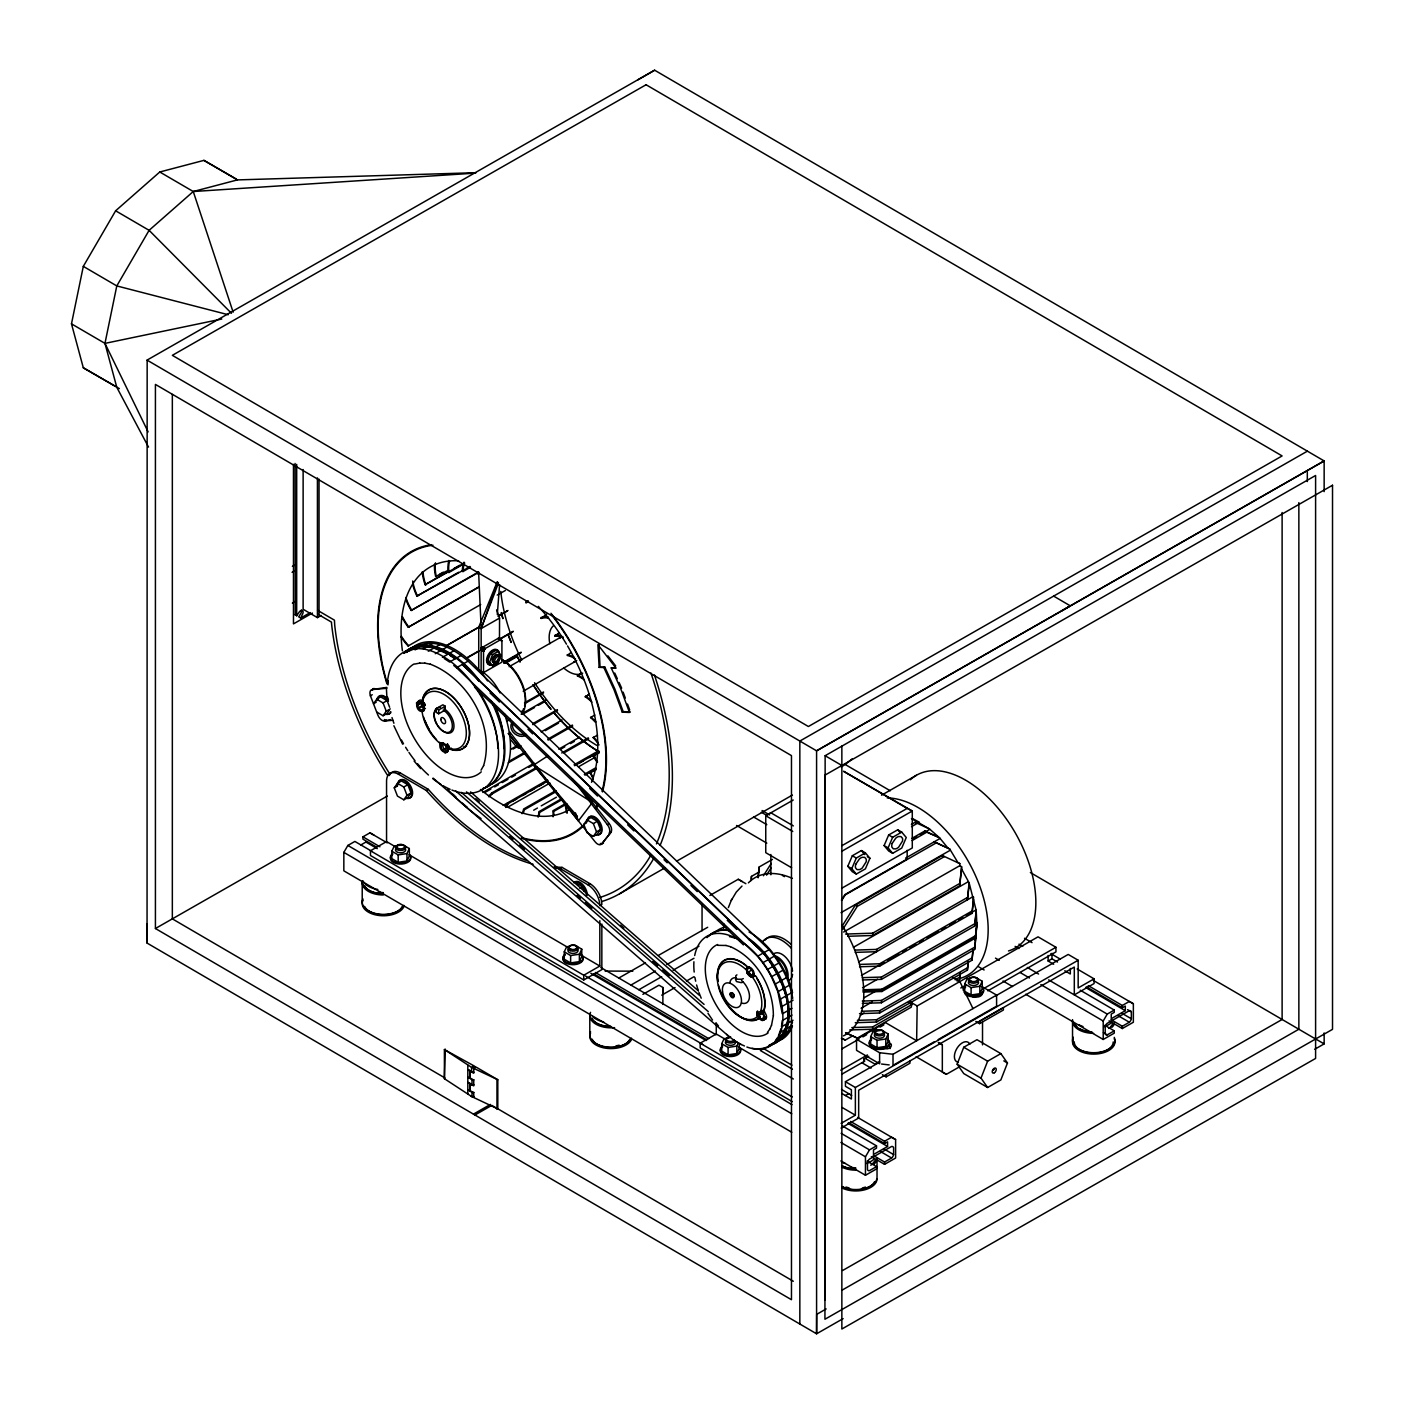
<?xml version="1.0" encoding="UTF-8"?>
<svg xmlns="http://www.w3.org/2000/svg" width="1404" height="1404" viewBox="0 0 1404 1404"><rect width="100%" height="100%" fill="white"/><g stroke="black" fill="none" stroke-linecap="round" stroke-linejoin="round"><path stroke-width="1.5" d="M496.595 609.898L499.561 618.093L499.473 639.382L501.912 641.277L501.912 662.126L483.52 672.621L478.711 669.813L478.746 627.149L497.227 581.8M843.137 1318.619L816.584 1333.8L147.051 943.067L147.157 923.639M424.148 708.02L423.692 706.212L425.184 704.948L418.62 708.634L417.023 704.51L418.62 702.228L421.797 704.088L423.376 708.213L421.797 710.494L418.62 708.634M756.949 1013.39L757.107 1011.898M773.358 1015.829C773.499 987.591 756.633 958.283 730.466 946.7M774.797 1041.505C803.369 1021.077 780.712 974.165 763.214 953.035L462.179 664.513L456.546 667.725L453.755 665.461M776.851 1041.557C801.28 1016.531 782.256 975.78 763.495 952.877L462.46 664.355L468.076 661.144L769.129 949.666C780.835 963.565 789.504 980.308 792.733 998.262M499.508 639.592L499.526 637.574L481.133 648.069L481.151 650.157L483.538 651.544L485.275 648.49L499.894 640.119M662.846 1004.439L662.951 987.503L658.985 985.187L642.892 994.365M987.784 990.838L1055.948 951.894L1055.948 947.279L1038.047 936.837L917.163 1005.966L916.636 1040.768L885.608 1022.674L856.545 1039.276L856.545 1050.35L879.606 1063.811L879.606 1052.737L856.545 1039.276M424.078 709.687L424.148 708.195M387.978 684.889L388.206 680.887M949.753 849.016L934.151 841.786L949.753 849.016L957.844 862.46L959.827 863.618L959.827 865.654L961.582 866.672L961.582 868.971L969.093 882.765L976.184 910.354L976.903 924.78L974.622 949.525L881.414 1002.772L862.319 1003.386M497.297 614.531L499.613 584.591M522.2 713.618L523.534 708.634M481.151 650.157L482.888 647.104L481.133 648.069M483.538 651.544L481.186 649.824M522.165 710.793L521.849 714.162L523.341 711.793A34.275 19.691 60.3 0 0 502.263 659.915L504.194 661.038A31.45 18.059 60.3 0 1 524.569 706.089M750.947 880.606L751.438 876.394L759.002 872.077M757.984 877.5L759.195 866.97L772.428 859.406M758.23 877.693L759.195 866.97M847.647 936.292L872.674 935.503L959.634 885.836L961.582 866.672M959.634 885.836L961.582 868.971M969.129 885.134L967.409 899.806L969.093 882.765M957.054 981.045L959.634 979.553L960.125 973.042M959.634 979.553L960.371 973.235M859.529 966.777L879.676 966.127L972.007 913.39L973.604 897.103M972.007 913.39L973.604 899.455M855.247 1022.709L876.535 1022.024L967.409 970.129L968.128 961.494M967.409 970.129L968.374 961.705M976.184 910.354L974.622 926.114L881.414 979.36L862.319 979.974M974.622 926.114L976.184 912.653M859.511 1013.635L879.659 1012.986L971.989 960.248L972.902 949.981M971.989 960.248L973.13 950.297M862.986 992.101L881.87 991.505L975.376 938.1L976.903 924.78M974.622 949.525L976.184 933.748M571.059 652.474L567.181 655.44A36.732 21.095 60.3 0 1 575.552 658.915M472.744 1066.478L473.797 1067.303L473.341 1066.215M472.85 1096.524L473.885 1096.419M746.401 968.462L746.858 972.603M761.003 1012.986L761.424 1011.652M773.358 1015.776L771.498 1025.324M747.893 968.04L745.857 965.566A33.556 19.27 60.3 0 0 717.988 981.414M448.859 748.929L451.842 749.736A33.924 19.48 60.3 0 0 462.548 709.617A33.556 19.27 60.3 0 0 422.867 698.964C421.99 709.757 423.534 695.91 418.234 701.333M422.095 703.422C414.513 695.822 414.97 713.039 422.885 711.337M754.036 975.447C750.017 979.992 756.159 972.481 756.791 978.272A33.556 19.27 60.3 0 1 764.303 1008.634C762.793 1012.003 768.83 1015.425 765.689 1019.146M764.759 1018.848C762.319 1023.323 756.756 1017.216 756.949 1013.407M416.339 703.071L419.287 701.333M422.183 701.07L422.622 698.736A33.924 19.48 60.3 0 1 462.548 709.617A33.556 19.27 60.3 0 1 451.79 749.403L447.56 747.823L445.612 744.629M440.189 744.699L442.909 742.891M447.911 751.421L444.98 753M974.973 940.083L976.184 936.064M119.358 388.627L83.31 367.795L71.481 323.85L83.31 266.374L115.637 210.793L159.775 171.99L203.931 160.372L236.258 179.028M148.526 447.086L116.795 387.328L104.967 343.383L116.795 285.925L149.105 230.326L193.261 191.523L237.416 179.905L475.675 172.71M908.388 1002.579L911.793 1004.58L911.214 1007.212L857.3 1038.1L845.629 1032.905M746.296 968.813C749.525 963.319 756.387 972.533 753.492 976.517M757.125 1011.863L757.581 1010.95M760.67 1010.669L762.337 1011.951L764.548 1008.844A33.924 19.48 60.3 0 0 756.967 978.149M778.465 1035.731L780.993 1028.711M768.971 1046.05L786.328 1034.924L792.523 1022.112M746.489 968.198L749.297 967.005M584.152 679.834A36.732 21.095 60.3 0 0 577.377 675.886L581.396 673.025M497.595 582.011L481.168 628.571L481.133 671.235M483.59 765.689C495.349 725.886 468.164 678.781 430.291 664.18M498.508 582.8L481.168 628.571L478.746 627.149M487.732 660.67L490.558 653.474L496.174 650.263L498.174 651.421L500.982 655.405L498.174 662.618L492.541 665.829L487.732 660.67L492.541 665.829M489.733 661.846L492.541 654.633L498.174 651.421M957.142 1064.197L963.758 1047.244L976.991 1039.697L1000.859 1053.614L1007.475 1063.004L1000.859 1079.939L987.626 1087.503L963.758 1073.586L957.142 1064.197L981.01 1078.114L987.626 1087.503M981.01 1078.114L987.626 1061.178L1000.859 1053.614M731.273 900.438L736.293 892.067L741.996 886.064M728.378 907.563L731.73 899.28M847.788 866.321L852.333 855.738L861.407 850.543L865.39 852.877L869.936 858.265L865.39 868.865L856.3 874.06L852.333 871.726L847.788 866.321L851.754 868.655L856.3 874.06M851.754 868.655L856.3 858.055L865.39 852.877M884.116 845.577L888.662 834.976L897.753 829.799L901.737 832.116L906.264 837.521L901.737 848.104L892.646 853.299L888.662 850.982L884.116 845.577L888.1 847.893L892.646 853.299M888.1 847.893L892.646 837.293L901.737 832.116M440.487 743.892C436.925 750.578 450.579 757.546 447.437 747.507M761.951 1020.48C768.778 1020.673 761.214 1012.407 763.916 1011.003M769.725 1029.202L771.533 1025.236M391.821 851.193L394.208 846.156L402.966 844.839L409.336 848.542L409.336 855.931L406.949 860.968L398.192 862.302L391.821 858.581L391.821 851.193L398.192 854.913L406.949 853.579L409.336 848.542M575.412 945.471L581.765 949.174L581.765 956.563L579.378 961.6L570.638 962.933L564.268 959.213L564.268 951.824L566.654 946.787L570.164 946.261M579.378 961.6L579.378 954.229L581.765 949.174M739.224 1044.769L739.224 1048.455L736.837 1053.491L728.079 1054.825L721.709 1051.105L721.709 1043.716L724.095 1038.679L729.36 1037.889M736.837 1053.491L736.837 1046.103L738.416 1042.751M870.673 1036.608L873.06 1031.571L881.817 1030.238L888.188 1033.958L888.188 1041.347L885.801 1046.384L877.044 1047.7L870.673 1043.997L870.673 1036.608L877.044 1040.311L885.801 1038.995L888.188 1033.958M975.868 977.535L982.221 981.256L982.221 988.644L979.834 993.681L971.094 994.997L964.724 991.294L964.724 983.906L967.11 978.869L970.62 978.325M979.834 993.681L979.834 986.292L982.221 981.256M440.593 743.699L442.33 742.628L440.575 743.751L438.294 741.891A31.66 18.182 60.3 0 1 422.551 714.425L422.095 711.512M481.028 770.182L483.643 765.584M791.751 1132.238L343.84 870.831L343.84 852.368L347.859 845.454L354.879 841.435L371.902 851.368M867.075 1161.126L876.517 1166.636L876.517 1168.935L865.461 1175.253L865.461 1156.791L869.48 1149.876L876.517 1145.857L876.517 1148.174L873.499 1149.894L873.499 1154.509L887.574 1146.471L887.574 1141.856L884.555 1143.576L848.648 1122.621M1104.808 1025.324L1114.267 1030.852L1114.267 1033.151L1103.211 1039.469L1103.211 1021.006L1107.229 1014.092L1114.267 1010.073L1114.267 1012.372L1111.248 1014.092L1111.248 1018.707L1125.306 1010.687L1125.306 1006.054L1122.305 1007.791L1086.398 986.836M591.926 702.07A36.732 21.095 60.3 0 0 585.24 696.823L589.382 694.085M763.46 875.745L771.252 863.372M766.566 875.131L771.007 868.076M765.97 1018.813L763.056 1019.374M841.417 900.104L844.875 894.629L907.177 859.037L907.177 850.297M841.856 900.262L845.261 894.857L936.135 842.944M841.961 926.394L855.317 905.194L942.277 855.527L959.827 863.618M842.839 929.325L857.3 906.352L944.26 856.686L942.277 855.527M296.683 464.391L296.683 615.724L299.245 612.056A3.387 1.966 -59.7 0 1 302.527 610.564A3.387 1.966 -59.7 0 1 302.404 614.408L300.702 618.041L310.214 612.6M300.702 618.041L298.683 616.865L300.825 613.478A3.387 1.966 -59.7 0 0 301.351 610.161M389.628 707.247L387.083 700.649L380.73 696.928L376.711 699.227L373.517 703.773L376.202 702.228M376.711 712.021L383.064 715.742L386.258 711.196L390.277 708.897M389.206 710.406L387.083 713.443L383.064 715.742M394.261 787.837L397.455 783.292L401.474 780.993L407.827 784.713L411.003 792.962L407.827 797.507L403.808 799.806L397.455 796.086L394.261 787.837L396.946 786.31M440.891 746.138L442.471 743.857L445.647 745.717L447.244 749.841L445.647 752.105L442.471 750.262L440.891 746.138L442.558 745.015M403.808 799.806L406.984 795.261L411.003 792.962M519.638 747.507L516.409 746.735L517.479 744.91L508.336 733.45M516.619 746.91L517.532 744.962L519.024 746.858L520.744 745.84L519.55 747.542M516.847 747.086L517.672 745.103M516.988 747.191L518.76 745.77L517.479 747.437M517.234 747.332L518.585 745.699M517.743 747.542L519.182 745.91M518.076 747.63L519.445 745.963M518.339 747.683L519.796 745.998M518.69 747.7L520.217 745.98M519.094 747.665L520.673 745.857M509.582 731.782L578.413 820.866L592.383 802.509L609.196 823.569A6.862 3.949 60.3 0 1 610.968 832.309L601.684 843.962A6.862 3.949 60.3 0 1 595.226 841.944L508.371 733.52M583.801 824.429L586.977 819.883L590.996 817.584L597.367 821.305L600.543 829.553L597.367 834.099L593.348 836.38L586.977 832.677L583.801 824.429L586.468 822.884M593.348 836.38L596.524 831.852L600.543 829.553M577.43 816.496L533.573 765.11L547.648 756.019M610.968 832.309L601.842 843.751M747.718 967.83L746.244 969.831L743.98 967.847A31.66 18.182 60.3 0 0 718.444 986.503A31.66 18.182 60.3 0 0 756.247 1017.461L757.651 1016.127M761.091 1012.846L760.196 1013.583M767.426 1032.431L769.796 1029.097M775.763 1040.136L777.728 1037.38L783.344 1034.169M754.773 975.885L752.842 976.956L755.019 975.675M595.401 722.235A36.732 21.095 60.3 0 0 590.558 717.584L590.996 717.163A36.75 21.113 60.3 0 1 595.84 721.832M760.213 1016.9L758.844 1018.146A33.556 19.27 60.3 0 1 730.642 1008.072M773.604 1042.593C768.163 1048.367 759.564 1049.788 752.035 1048.332M406.247 652.474L409.389 650.14L403.755 653.369M406.528 652.316L409.67 649.982M760.512 1013.46L758.862 1013.512M753.843 976.429L754.966 975.71L752.842 976.956M449.385 747.595C450.368 749.718 445.173 747.033 449.157 746.875M441.997 743.155L441.576 743.506M1061.986 610.705L1070.357 605.879L1053.632 596.103M747.349 968.707L749.999 968.216L752.842 971.515L753.035 975.324L750.385 975.815L747.542 972.498L747.349 968.707L748.946 967.777M863.899 1061.599L863.899 1059.055L865.092 1058.353L874.973 1064.127L878.641 1062.038M637.802 79.87L654.633 70.2L1324.147 460.933L1324.147 491.611M826.166 1308.932L816.672 1314.372L816.584 1333.8L816.584 750.824L1324.147 460.933L816.584 750.824L147.051 360.108L654.633 70.2M422.534 711.459L424.043 710.564M445.928 744.997L447.525 744.085M506.633 721.358L510.301 719.269M292.401 566.338L296.209 564.162M292.085 572.323L295.875 570.164M292.365 603.088L296.156 600.93M312.425 613.057L293.471 623.885L293.471 464.355M303.124 469.533L303.124 609.266L317.427 617.637L321.218 615.461M439.452 574.341L443.243 572.165M434.538 564.162A36.75 21.113 60.3 0 0 435.661 576.5L447.771 570.551M422.271 571.726A36.75 21.113 60.3 0 0 425.114 584.678L449.771 570.603M453.861 568.585L459.547 565.338M425.114 584.678L463.776 563.408M448.824 560.459A36.75 21.113 60.3 0 0 448.174 571.832L448.876 572.499L464.04 563.829M412.881 585.117A36.75 21.113 60.3 0 0 416.883 596.103L458.599 572.27M416.883 596.103L465.005 569.269M466.093 568.62L469.884 566.461M464.022 562.179A36.75 21.113 60.3 0 0 462.285 570.796L462.951 571.568L470.533 567.234M405.967 599.648A36.75 21.113 60.3 0 0 411.214 610.442L477.571 572.534M411.214 610.442L478.255 572.604M401.948 616.988A36.75 21.113 60.3 0 0 408.248 627.237L478.413 587.153M408.248 627.237L479.027 587.065M400.912 636.609A36.75 21.113 60.3 0 0 408.108 645.98L480.712 604.562M497.227 595.085L505.37 590.487M409.126 651.017L419.006 646.893M415.04 647.648C432.678 636.345 454.369 649.122 468.076 661.144M415.075 649.876L420.709 646.665L432.485 647.542M426.623 643.295L420.989 646.507L425.272 646.56M423.376 648.876L427.114 646.735M427.395 646.577L433.029 643.365M428.273 651.228L433.889 648.016L448.051 654.124L442.418 657.335M439.803 644.647L434.169 647.858L439.434 649.719M447.262 645.12L479.501 626.711M498.473 615.882L507.95 610.477M446.823 645.542L479.062 627.132M498.016 616.303L507.493 610.88M370.568 696.191L370.41 695.787A6.862 3.949 60.3 0 1 372.341 689.539L386.784 687.398M435.275 653.702L440.909 650.491M446.823 647.121L441.189 650.333L448.332 653.966L453.948 650.736M499.561 618.093L481.168 628.571L478.606 571.797M372.253 694.734L370.41 695.787L377.851 715.075A6.862 3.949 60.3 0 0 384.468 721.007L392.874 720.27M461.091 655.457L455.458 658.669L450.105 655.141M376.711 699.227L383.064 702.93L387.083 700.649M467.743 657.23L479.115 650.736M499.982 638.82L513.25 631.238M467.409 657.792L478.782 651.298M499.648 639.382L512.916 631.8M548.578 618.129A36.732 21.095 60.3 0 0 541.119 618.427L546.647 614.232M541.119 618.427L544.91 616.251M384.468 721.007L390.523 719.585M417.023 704.51L420.656 702.421M421.077 702.456L417.953 704.246L418.252 705.44M418.023 704.58L421.147 702.79M418.094 704.913L421.235 703.123M423.797 702.597L422.13 703.439L423.639 706.036M424.622 703.808L423.043 704.79M424.71 703.966L423.201 705.089L424.868 704.281M422.341 705.615L419.112 707.23M423.359 705.387L425.026 704.615M423.745 706.335L425.307 705.299M504.054 661.916L521.13 652.176M503.843 662.6L520.902 652.86M421.797 710.494L425.43 708.406M503.948 663.39L517.216 655.808M505.721 663.092L517.111 656.598M563.022 637.714A36.732 21.095 60.3 0 0 554.966 636.082L558.722 633.046M554.966 636.082L558.757 633.924M509.143 666.689L560.407 637.398M436.275 708.581L442.874 704.808L445.261 706.212L445.261 710.02L438.662 713.794L436.275 712.39L436.275 708.581L438.662 709.968L438.662 713.794M438.662 709.968L445.261 706.212M523.201 691.224L576.377 660.845M446.051 745.155L447.665 744.225M446.156 745.278L447.858 744.489L446.454 745.699M395.981 847.103L386.556 841.593L386.556 781.133A16.971 9.74 60.3 0 1 398.473 774.236L400.491 773.095L428.325 789.346A222.148 127.571 60.3 0 0 526.658 860.459M448.736 745.928L446.998 746.595M448.894 746.244L447.174 746.928M524.569 702.807L543.523 691.979M442.471 750.262L448.964 746.401M447.507 747.683L449.034 746.577M524.605 703.685L543.559 692.839M448.016 749.824L451.175 748.034M577.377 675.886L581.168 673.709M445.647 752.105L447.262 751.193L444.085 749.332L442.488 745.208M599.122 667.321L603.86 667.549L614.004 689.697L622.253 712.126L629.483 712.477L620.743 688.697L611.214 667.9L616.058 668.146L597.911 644.664L599.122 667.321L604.773 667.023L614.934 689.171L623.165 711.6L630.414 711.951M521.13 714.162L545.77 700.069M603.86 667.549L604.773 667.023M523.165 713.987L534.538 707.493M538.329 705.334L544.032 702.088M611.214 667.9L615.373 667.532M155.423 928.518L791.47 1299.718L791.47 755.615L155.423 384.415L155.423 928.518L387.328 796.068M397.455 783.292L403.808 787.012L407.827 784.713M532.73 723.709L557.388 709.634M532.888 724.639L557.546 710.564M585.24 696.805L589.031 694.647M398.473 774.236L426.325 790.487L428.325 789.346M510.845 749.227L516.532 745.98M541.172 731.905L562.039 719.989M513.004 749.087L516.795 746.928M545.243 730.677L558.511 723.095M376.149 846.875L362.934 839.153L362.934 836.837L369.954 832.818L373.973 835.152M360.67 845.068L365.935 842.049L377.29 848.665M509.88 760.81L525.043 752.14M547.806 739.153L572.463 725.061M508.266 762.846L525.342 753.106M548.087 740.101L572.744 726.026M590.558 717.584L594.805 715.005M601.842 924.007L601.842 969.637L583.748 979.957L370.463 855.492L370.463 850.771L386.556 841.593M622.253 712.126L623.165 711.6M482.906 792.453L534.099 763.214M558.757 749.139L579.606 737.223M485.17 792.33L490.873 789.066M494.664 786.907L498.455 784.748M502.246 782.572L507.932 779.325M511.723 777.167L515.514 774.99M528.781 767.409L532.59 765.25M561.021 748.999L564.812 746.84M570.515 743.593L574.306 741.417M488.452 795.875A36.732 21.095 60.3 0 0 491.593 793.049L537.1 767.058M561.74 752.983L588.294 737.82M488.838 796.823A36.75 21.113 60.3 0 0 491.979 793.997L537.486 768.006M564.039 752.842L588.697 738.767M599.017 744.927A36.732 21.095 60.3 0 0 593.137 737.574L597.472 735.134M503.141 805.422L547.525 779.957M574.078 764.811L598.718 750.719M505.809 807.458A36.75 21.113 60.3 0 0 508.213 803.632L548.034 780.887M574.569 765.724L599.227 751.649M513.109 800.929L516.9 798.753M522.586 795.506L526.377 793.348M530.168 791.172L533.976 789.013M539.663 785.766L543.453 783.59M579.483 763.021L583.274 760.845M588.96 757.598L592.751 755.44M596.928 762.144A36.732 21.095 60.3 0 0 592.927 756.159L598.613 752.913M592.927 756.159L599.227 752.807M508.266 806.896L549.982 783.063M578.43 766.83L595.507 757.072M522.042 813.706A36.732 21.095 60.3 0 0 523.622 809.002L555.861 790.592M584.31 774.341L595.682 767.848M523.271 813.091A36.75 21.113 60.3 0 0 524.201 809.862L556.44 791.452M584.889 775.201L596.261 768.708M593.313 779.167A36.732 21.095 60.3 0 0 589.908 772.779L595.594 769.532M589.908 772.779L596.279 769.603M533.66 810.196L537.451 808.037M541.242 805.861L556.423 797.209M538.136 817.163A36.732 21.095 60.3 0 0 538.838 811.723L561.6 798.718M539.136 816.215A36.75 21.113 60.3 0 0 539.505 812.495L562.249 799.508M553.088 816.812A36.732 21.095 60.3 0 0 552.913 810.792L564.285 804.299M553.843 815.531A36.75 21.113 60.3 0 0 553.615 811.459L566.9 803.878M586.977 819.883L593.348 823.586L597.367 821.305M609.125 833.362A6.862 3.949 60.3 0 0 607.353 824.622L609.196 823.569M560.056 868.532L562.074 867.391L589.908 883.642A16.971 9.74 60.3 0 1 601.842 904.457L599.824 905.598A16.971 9.74 60.3 0 0 587.89 884.783L560.056 868.532A222.148 127.571 60.3 0 1 554.808 868.234M1307.405 451.158L799.841 741.066L799.841 1324.025M579.782 888.153L582.449 886.626L584.362 891.575M587.89 884.783L589.908 883.642M825.131 1299.823L825.131 755.721L1315.601 475.482L1315.601 1058.44L841.856 1329.026L841.856 746.05M619.568 893.769L665.145 867.742M676.553 861.231L792.4 795.068M793.225 800.017L765.759 815.724L765.759 852.667L791.628 867.76M881.536 795.208L916.391 775.289M709.862 895.471L738.241 879.273L742.26 881.589M444.401 1049.56L474.113 1065.934A1.808 1.053 0 0 1 474.359 1067.531A1.808 1.053 0 0 1 471.586 1067.373L444.401 1049.56L444.401 1078.711L472.007 1096.77L472.007 1092.312L467.813 1089.855M370.463 850.771L583.748 975.236L599.824 966.057L599.824 920.708M841.944 845.664L907.177 808.406L912.284 811.021L912.284 847.963L841.593 888.328M618.795 978.044L645.436 962.846M658.511 955.352L707.686 927.272M841.593 851.386L912.284 811.021L843.541 771.27L907.177 808.406M444.401 1078.711L445.243 1049.086M469.603 1070.041A1.808 1.053 0 0 0 469.515 1070.936L473.727 1073.235L473.727 1068.374L476.044 1067.058L497.806 1079.746L497.806 1108.897L473.727 1097.524L473.727 1092.663L469.515 1090.364A1.808 1.053 0 0 1 469.603 1089.486M911.407 824.429L915.127 822.305L929.553 829.009L939.68 837.907L947.77 847.841M630.887 985.099L655.475 971.059M666.812 964.566L698.981 946.208M911.529 826.64L917.11 823.464L915.127 822.305M638.873 989.732L661.688 976.71M673.078 970.199L693.98 958.265M911.986 838.328L924.797 831.01L937.679 836.749M913.039 838.89L916.707 836.802M920.375 834.696L929.553 829.466M912.144 840.54L926.78 832.168L939.68 837.907M473.727 1068.374L497.806 1079.746M661.74 995.155L675.061 987.538M686.486 981.01L694.102 976.657M939.68 838.697L905.58 858.107L907.177 859.037M473.446 1114.127L490.435 1104.421M474.956 1115.004L491.874 1105.334M456.546 667.725L757.581 956.264L763.214 953.035M763.495 952.877L769.129 949.666M841.014 912.653L949.753 850.543M757.581 956.264L762.758 962.775L768.392 959.546M768.672 959.388L774.288 956.177M747.542 972.498L751.193 970.41M748.911 972.568L746.963 972.814M747.402 973.692L749.087 972.867M747.297 973.499L749.49 973.499M750.385 975.815L754.053 973.727M752.439 976.026L750.578 976.833M754.317 976.131L753.246 976.763M762.758 962.775L767.356 969.585L772.99 966.373M773.271 966.215L778.904 963.004M843.611 932.045L959.827 865.654M787.925 1010.634L782.309 1013.846L777.869 991.768L771.463 976.78L777.079 973.569M777.36 973.411L782.993 970.182M774.99 984.222L780.606 980.992M780.887 980.834L786.521 977.623M845.559 934.064L872.674 933.186L959.634 883.52M853.421 947.296L967.777 881.993M777.869 991.768L783.502 988.556M783.783 988.398L789.417 985.169M792.295 1101.666L700.175 1047.91L700.175 1043.19L716.268 1034.011L725.657 1039.486M780.08 999.315L785.713 996.085M785.994 995.927L791.61 992.716M757.195 1014.881L758.862 1014.144L757.335 1015.355M757.388 1015.478L759.02 1014.618M758.265 1015.917L758.072 1012.109L760.722 1011.617L763.565 1014.934L763.758 1018.725L761.108 1019.216L758.265 1015.917L761.898 1013.828M855.247 950.087L876.535 949.402L967.409 897.489M858.564 962.003L972.919 896.7M781.572 1006.703L787.188 1003.491M787.468 1003.334L793.102 1000.122M761.108 1019.216L765.004 1016.882M788.206 1010.459L791.961 1008.318M859.529 964.425L879.676 963.776L972.007 911.038M787.907 1017.374L782.274 1020.585L781.501 1026.833L787.117 1023.604M788.188 1017.216L791.944 1015.074M861.424 975.429L883.923 962.582M887.679 960.441L898.911 954.018M902.667 951.877L906.422 949.736M910.161 947.595L915.794 944.383M919.532 942.242L923.288 940.101M927.044 937.96L938.293 931.536M942.031 929.395L945.787 927.254M949.543 925.113L955.159 921.901M958.914 919.76L962.653 917.619M966.408 915.461L975.78 910.108M787.416 1023.446L793.032 1020.234M779.975 1032.449L785.591 1029.237M785.871 1029.079L791.505 1025.868M862.547 987.784L877.535 979.22M862.319 977.675L881.414 977.061L976.903 922.481L975.376 936.942L881.87 990.346L862.986 990.943M783.625 1033.993L789.259 1030.782M780.694 1038.135L786.328 1034.924M863.688 997.998L876.816 990.504M862.986 989.802L881.87 989.188L975.376 935.784L975.376 938.1M861.108 1008.247L872.358 1001.824M862.319 1001.07L881.414 1000.455L974.622 947.226M860.371 1015.18L864.109 1013.039M861.529 1011.266L879.659 1010.687L971.989 957.949M857.37 1020.339L876.535 1019.725L967.409 967.812M841.365 1038.346L845.261 1040.083L852.842 1035.748M851.824 1027.588L872.674 1026.921L911.793 1004.58M955.176 979.799L959.634 977.254M841.926 1048.858L859.072 1039.065M862.881 1036.889L866.689 1034.713M872.393 1031.466L876.201 1029.29M880.01 1027.114L883.818 1024.938M960.792 987.995L965.917 985.081M840.785 1070.181L867.444 1054.948M983.59 988.609L1055.948 947.279M863.899 1059.055L868.76 1056.264M842.137 1074.025L864.829 1061.055M1048.121 955.475L1048.121 961.02L1051.982 958.809L1057.528 962.056M879.606 1052.737L893.014 1054.264L996.594 995.103L996.594 1006.194L938.205 1039.539M841.821 1093.435L851.403 1099.016L851.403 1089.785L845.436 1086.31L845.436 1081.694L879.711 1062.108M995.857 995.769L1068.216 954.439L1078.167 960.248L1078.167 987.942L1094.085 978.851L1094.085 983.572L1074.306 994.874L1074.306 967.058L858.669 1090.224L858.669 1118.04L841.049 1128.096M934.45 1041.68L893.014 1065.338L893.014 1054.264M845.436 1081.694L855.369 1087.486L1078.167 960.248M845.436 1095.541L848.718 1093.663M882.361 1074.674L886.099 1076.868L909.932 1063.249L909.932 1060.933M979.536 1023.639L1003.386 1010.02L1003.386 1007.703L979.536 1021.322L979.536 1023.639L975.798 1021.445M841.084 1123.358L855.369 1115.197L855.369 1087.486M938.592 1042.593L942.33 1044.769L942.33 1072.024L946.349 1074.341L959.581 1066.777M850.543 1121.41L884.555 1141.259L891.593 1137.24L895.612 1139.574L895.612 1158.037L884.555 1164.355L871.322 1156.633M1088.275 985.626L1122.305 1005.475L1129.342 1001.456L1133.361 1003.772L1133.361 1022.252L1122.305 1028.553L1109.072 1020.848M876.517 1166.636L869.48 1170.655A3.808 2.211 -59.7 0 1 867.479 1169.497L867.479 1162.565A3.528 2.053 -59.7 0 1 869.48 1159.107L891.593 1146.489A4.651 2.703 -59.7 0 1 893.611 1147.647L893.611 1154.562A3.808 2.211 -59.7 0 1 891.593 1158.019L884.555 1162.038L873.218 1155.422M1110.968 1019.637L1122.305 1026.254L1129.342 1022.235A3.808 2.211 -59.7 0 0 1131.343 1018.777L1131.343 1011.845A4.651 2.703 -59.7 0 0 1129.342 1010.687L1107.229 1023.323A3.528 2.053 -59.7 0 0 1105.211 1026.78L1105.211 1033.695A3.808 2.211 -59.7 0 0 1107.229 1034.871L1114.267 1030.852M842.628 1270.497L1282.115 1019.479L1282.115 512.513M842.242 1290.048L1298.858 1029.237L1298.858 502.614M1314.741 1049.262L1324.147 1043.892L1324.147 1032.94M772.726 1043.909L777.132 1041.399M782.765 1038.188L775.552 1041.452M408.108 645.98L408.652 645.717A36.732 21.095 60.3 0 1 401.456 636.345M593.137 737.574L593.681 737.311A36.75 21.113 60.3 0 1 598.174 742.716M500.105 640.013C505.229 641.61 495.243 636.451 499.473 639.382M752.421 977.131L754.299 979.834A31.66 18.182 60.3 0 1 761.372 1008.476L760.775 1010.722L763.32 1010.441M415.286 646.77L420.673 644.436M769.638 1044.839L773.007 1043.751M71.481 323.85L104.967 343.383L221.779 319.024M414.917 664.022L419.814 663.092M748.595 971.937L751.86 975.745M564.268 951.824L570.638 955.545L579.378 954.229M964.724 983.906L971.094 987.609L979.834 986.292M721.709 1043.716L728.079 1047.437L736.837 1046.103M372.341 689.539L387.048 688.258M717.76 945.331L726.061 945.471M159.775 171.99L193.261 191.523L475.658 173.096M855.247 952.386L876.535 951.701L876.535 949.402M849.736 1029.957L872.674 1029.22L872.674 1026.921M147.157 360.108L147.051 943.067M605.106 971.077L632.818 971.164M750.947 976.991L752.193 977.166M419.656 663.109L424.938 663.162M881.519 1064.039L889.188 1064.916M424.815 663.162L430.396 664.215M228.22 314.724L116.795 285.925L83.31 266.374M725.956 945.454L730.519 946.717M443.401 743.049L445.437 744.453M467.813 1077.237L472.393 1079.816A1.808 1.053 0 0 0 473.938 1079.764M472.007 1092.312L472.393 1092.435A1.808 1.053 0 0 0 473.938 1092.4M740.628 1044.26L744.471 1045.945M911.442 818.567L929.553 829.009M845.577 1032.607L857.3 1038.1M880.975 1048.279L887.451 1048.823A7.143 4.124 0 0 0 890.926 1046.84C892.944 1042.54 887.433 1042.259 890.048 1048.63M912.495 818.585L919.462 822.27M469.603 1076.85A1.808 1.053 0 0 0 469.515 1077.728L473.727 1080.027L473.727 1085.871L469.515 1083.572A1.808 1.053 0 0 1 469.603 1082.677M478.711 669.831L484.994 673.762A34.275 19.691 60.3 0 1 500.017 692.909M501.316 659.441L504.194 661.038M749.754 976.342L747.63 974.06M83.31 367.795L115.637 386.451M501.544 659.511L503.545 660.67M295.086 463.46L295.261 614.882M938.311 1042.452L942.33 1044.769M1314.793 1038.469L1324.147 1043.892M203.931 160.372L237.416 179.905M115.637 210.793L149.105 230.326L231.467 313.285M844.839 764.285L890.276 790.785M1030.361 872.551L1315.601 1039.013M825.131 755.721L841.856 765.478M924.797 831.01L926.78 832.168M888.662 834.976L892.646 837.293M1024.516 938.258L1032.045 942.646M1050.841 953.614L1060.248 959.107M1077.166 968.971L1094.085 978.851M1093.418 980.501L1133.361 1003.772M498.35 638.451L501.737 640.417M497.911 638.539L501.877 640.838M1018.988 944.172L1022.761 946.384M1048.121 961.02L1053.667 964.25M1064.776 970.743L1070.322 973.972L1070.322 968.444M867.286 856.721L869.936 858.265M1127.57 1009.651L1131.343 1011.845M1015.127 946.384L1018.9 948.577M1085.625 987.521L1125.306 1010.687M852.333 855.738L856.3 858.055M1121.901 1013.267L1131.343 1018.777M1080.238 990.206L1114.267 1010.073M793.33 825.903L770.866 812.793L765.759 815.724L792.751 831.484M1117.988 1015.619L1129.342 1022.235M482.695 647.244L485.275 648.49M482.449 647.472L485.012 648.701M762.091 810.529L769.638 814.934M482.256 647.665L484.766 648.929M482.081 647.876L484.591 649.139M481.923 648.104L484.415 649.35M484.257 649.578L481.73 648.42L483.976 650.052M490.558 653.474L492.541 654.633M481.554 648.736L483.871 650.298M761.354 812.249L767.023 815.548M1027.307 967.444L1038.574 974.025M1048.63 979.887L1107.229 1014.092M481.449 648.999L483.766 650.561M481.344 649.245L483.66 650.894M481.239 649.578L483.59 651.14M753.562 816.952L766.795 824.674M995.471 958.125L999.262 960.336M1020.041 972.463L1029.501 977.991M1040.838 984.608L1103.211 1021.006M1103.439 1032.66L1107.229 1034.871M736.556 825.482L766.795 843.137M978.465 966.672L984.134 969.989M1003.035 981.01L1012.495 986.521M1025.71 994.243L1103.211 1039.469M855.317 905.194L857.3 906.352M981.905 986.538L996.594 995.103M782.414 875.464L784.45 876.64M952.807 977.465L959.862 981.589L972.972 1008.599M317.567 610.301L334.433 620.164L334.696 624.973A225.675 129.589 60.3 0 0 389.663 773.762M318.234 614.39L331.467 622.112L331.537 623.604A230.168 132.169 60.3 0 0 387.592 775.377M295.086 614.794L296.858 615.812M738.241 879.273L745.857 883.695M910.108 1001.859L917.163 1005.966M1003.807 1060.862L1007.475 1063.004M963.758 1047.244L987.626 1061.178M916.128 1056.738L946.349 1074.341M576.096 882.905L582.449 886.626M843.277 1038.925L845.261 1040.083M861.74 1062.652L871.112 1068.111M841.505 1089.451L851.702 1095.401M791.944 1065.145L763.636 1048.612L760.354 1050.508L792.418 1069.216M409.196 854.808L567.742 947.331M582.836 956.142L599.824 966.057M738.82 1047.173L793.33 1078.992M842.207 1107.51L855.369 1115.197M369.954 832.818L387.206 842.874M600.772 967.496L716.058 1034.783M857.581 1117.391L895.612 1139.574M362.934 836.837L379.94 846.77M595.401 972.516L708.792 1038.679M593.506 973.709L706.896 1039.89M590.856 973.305L706.142 1040.575M847.876 1123.305L887.574 1146.471M884.151 1149.051L893.611 1154.562M585.468 975.991L702.649 1044.383M842.505 1126.008L876.517 1145.857M700.175 1043.19L792.295 1096.945M880.255 1151.403L891.593 1158.019M347.859 845.454L791.996 1104.65M841.136 1133.326L869.48 1149.876M343.84 852.368L791.751 1113.776M840.891 1142.452L865.461 1156.791M840.891 1160.915L865.461 1175.253M467.813 1069.655L471.586 1071.849A1.808 1.053 0 0 0 473.938 1072.182M467.813 1082.291L472.007 1084.73L472.007 1079.676M444.928 1077.939L172.341 918.865L172.341 394.419M492.365 1105.72L495.981 1107.844M497.525 1108.633L793.313 1281.255M734.801 1040.838L739.171 1043.4M471.586 1084.485L472.393 1084.853A1.808 1.053 0 0 0 473.938 1084.818M471.165 1096.278L472.393 1096.91A1.808 1.053 0 0 0 473.938 1096.857M533.573 765.11L592.383 802.509L582.923 790.522M449.824 655.299L455.177 658.827L449.561 662.039L444.208 658.511M422.446 701.263L423.341 702.07M439.557 742.277L441.716 744.331M470.568 791.909L698.437 990.926M475.886 798.788L479.185 801.666M620.586 925.166L623.867 928.044M466.479 791.891L699.315 995.243M461.354 792.4L704.088 1004.404M509.722 836.468L513.022 839.346M519.585 845.085L524.517 849.402M577.132 895.348L580.431 898.227M585.363 902.526L591.944 908.283M652.772 961.407L657.704 965.724M662.635 970.024L669.217 975.78M455.633 790.891L708.265 1011.6M433.116 778.097L729.08 1036.591M748.104 967.268L745.91 965.303A33.924 19.48 60.3 0 0 717.742 981.308M968.163 994.085L973.007 996.91L978.307 996.928A7.143 4.124 0 0 0 981.782 994.945L982.08 992.295M489.996 692.909L499.491 702.035M527.957 729.308L532.713 733.888M589.662 788.451L597.577 796.05M627.641 824.832L633.976 830.94M664.022 859.722L667.198 862.776M690.926 885.485L697.261 891.593M727.272 920.322L736.731 929.43M474.587 687.188L743.436 944.892M414.127 761.073L420.638 768.585M577.044 784.327L582.625 790.943M585.415 794.243L592.383 802.509M897.753 829.799L900.017 832.484M861.407 850.543L864.811 854.597M607.353 824.622L572.499 779.08M510.916 739.89L516.11 746.401M760.301 1017.04L759.037 1018.462A33.924 19.48 60.3 0 1 718.532 985.275M607.914 655.879L615.689 665.935M707.967 1013.302L712.53 1020.076M767.356 969.585L771.463 976.78M508.213 803.632L507.704 802.702A36.732 21.095 60.3 0 1 505.317 806.528M402.667 744.173L393.875 725.728M104.967 343.383L148.14 431.905M614.741 673.042L617.339 678.711M619.076 682.502L621.674 688.171M491.593 793.049L491.979 793.997M593.348 823.586L596.524 831.852M383.064 702.93L386.258 711.196M403.808 787.012L406.984 795.261M575.447 812.863L578.413 820.866M623.13 692.137L625.324 698.086M627.5 704.018L629.676 709.968M193.261 191.523L233.152 312.197M598.841 644.138L600.052 666.795M386.451 689.188L386.925 697.876M1307.317 470.586L1307.317 481.554M1122.305 1005.475L1122.305 1007.791M1122.305 1026.254L1122.305 1028.553M1072.533 1040.417L1072.533 1021.024A21.2 12.25 0 0 0 1093.611 1033.326M1051.982 953.263L1051.982 958.809M982.519 1021.814L982.519 1044.874M971.094 987.609L971.094 994.997M886.099 1074.551L886.099 1076.868M885.801 1038.995L885.801 1046.384M884.555 1141.259L884.555 1143.576M884.555 1162.038L884.555 1164.355M881.87 989.188L881.87 991.505M881.414 977.061L881.414 979.36M881.414 1000.455L881.414 1002.772M879.676 963.776L879.676 966.127M879.659 1010.687L879.659 1012.986M877.044 1040.311L877.044 1047.7M877.026 1157.984L877.026 1177.377A21.2 12.25 0 0 1 864.688 1188.433A21.2 12.25 0 0 1 842.102 1186.643M876.535 1019.725L876.535 1022.024M872.674 933.186L872.674 935.503M770.866 854.527L770.866 874.78M751.438 876.394L751.438 878.711M728.079 1047.437L728.079 1054.825M723.692 923.744L723.692 928.114M716.268 1023.358L716.268 1034.011M702.053 904.545L702.053 930.782M662.951 987.503L662.951 992.119M589.803 1015.496L589.803 1034.888M583.748 975.236L583.748 979.957M570.638 955.545L570.638 962.933M496.963 1080.238L496.963 1109.388M483.52 651.772L483.52 672.621M471.586 1067.373L471.586 1071.849M470.164 1078.202L469.743 1071.164L469.743 1077.956M470.164 1084.046L470.164 1090.838L469.743 1083.8M467.813 1065.18L467.813 1094.33M406.949 853.579L406.949 860.968M398.192 854.913L398.192 862.302M362.214 902.07L362.214 882.677A21.2 12.25 0 0 0 383.292 894.98M319.041 479.133L319.041 614.864M317.427 477.887L317.427 617.637M387.293 684.327A79.168 45.454 60.3 0 1 442.26 655.984A79.168 45.454 60.3 0 1 498.332 747.718A79.168 45.454 60.3 0 1 451.93 790.048M450.122 789.294A79.168 45.454 60.3 0 1 442.857 785.608M441.031 784.52A79.168 45.454 60.3 0 1 432.713 778.606M428.448 775.008A79.168 45.454 60.3 0 1 417.585 763.811M415.022 760.705A79.168 45.454 60.3 0 1 408.968 752.474M407.827 750.754A79.168 45.454 60.3 0 1 405.598 747.261M403.492 743.699A79.168 45.454 60.3 0 1 401.491 740.083M393.927 723.271A79.168 45.454 60.3 0 1 391.997 717.584M388.118 700.807A79.168 45.454 60.3 0 1 387.662 697.191M436.539 739.627A33.924 19.48 60.3 0 1 423.622 717.093M405.036 652.211A79.168 45.454 60.3 0 1 479.536 680.835M493.383 703.773A79.168 45.454 60.3 0 1 483.099 788.399M477.869 689.873A72.376 41.558 60.3 0 1 497.788 748.385M495.173 706.054A72.376 41.558 60.3 0 1 504.018 748.56M410.67 648.999A79.168 45.454 60.3 0 1 487.574 680.94M504.44 713.741A79.168 45.454 60.3 0 1 488.732 785.187M404.317 652.632A79.168 45.454 60.3 0 1 478.817 681.238M490.821 700.491A79.168 45.454 60.3 0 1 482.379 788.82M422.551 701.035A31.66 18.182 60.3 0 1 459.81 711.196A31.66 18.182 60.3 0 1 449.824 748.613M444.068 708.774A14.093 8.091 60.3 0 1 453.457 729.466A14.093 8.091 60.3 0 1 438.03 725.886M437.048 724.324A14.093 8.091 60.3 0 1 440.277 707.441M428.975 729.009A33.556 19.27 60.3 0 1 425.236 721.129M481.256 771.831A63.794 36.627 60.3 0 1 416.093 741.259A63.794 36.627 60.3 0 1 413.952 664.022M466.461 746.244A33.924 19.48 60.3 0 1 463.882 746.735M749.245 938.872A63.338 36.364 60.3 0 1 787.714 999.297A63.338 36.364 60.3 0 1 770.901 1044.769M708.88 936.029A63.338 36.364 60.3 0 1 728.729 930.062M748.507 939.276A63.338 36.364 60.3 0 1 787.223 1000.947A63.338 36.364 60.3 0 1 768.585 1045.541M707.037 937.626A63.338 36.364 60.3 0 1 729.817 930.782M694.699 955.527A63.338 36.364 60.3 0 1 741.435 941.505A63.338 36.364 60.3 0 1 782.8 1014.057A63.338 36.364 60.3 0 1 746.875 1047.015M741.084 1044.506A63.338 36.364 60.3 0 1 726.658 1034.362M718.497 1025.991A63.338 36.364 60.3 0 1 715.935 1022.884M701.21 998.191A63.338 36.364 60.3 0 1 698.981 992.523M698.332 990.627A63.338 36.364 60.3 0 1 696.595 984.959M695.682 981.203A63.338 36.364 60.3 0 1 694.927 977.5M694.173 972.059A63.338 36.364 60.3 0 1 693.909 961.775M792.453 1025.85A63.338 36.364 60.3 0 1 776.517 1041.557M714.513 932.8A63.338 36.364 60.3 0 1 725.728 926.991M749.052 932.01A63.338 36.364 60.3 0 1 792.558 992.663M768.058 1032.975A51.035 29.308 60.3 0 1 715.689 1004.158A51.035 29.308 60.3 0 1 717.602 944.506M729.431 936.608A57.897 33.257 60.3 0 1 734.573 938.047M741.452 1003A14.093 8.091 60.3 0 0 749.438 997.173L749.455 995.664A14.093 8.091 60.3 0 0 748.455 990.75L747.823 989.065A14.093 8.091 60.3 0 0 741.523 980.483M729.834 982.642A14.093 8.091 60.3 0 1 736.398 977.851M727.974 1004.72A33.556 19.27 60.3 0 1 725.535 1001.087M724.78 999.841A33.556 19.27 60.3 0 1 721.481 993.33M958.405 1062.284A11.302 6.564 -59.7 0 1 957.124 1048.086A11.302 6.564 -59.7 0 1 969.848 1044.225M887.24 797.928A99.508 57.143 60.3 0 1 977.623 880.641A99.508 57.143 60.3 0 1 960.792 978.202M910.354 779.764A99.508 57.143 60.3 0 1 1015.373 833.046A99.508 57.143 60.3 0 1 1008.493 950.947M776.131 957.581A13.566 7.792 60.3 0 1 786.907 974.867M773.306 954.229A15.268 8.775 60.3 0 1 784.538 956.159A15.268 8.775 60.3 0 1 792.54 971.094M792.576 974.376A15.268 8.775 60.3 0 1 788.574 980.378M775.815 956.054A15.268 8.775 60.3 0 1 787.784 978.43M736.486 978.57A5.388 1.948 -14 0 0 735.538 979.413L736.486 981.571L741.066 982.624A5.388 3.949 19.4 0 0 743.295 982.01M762.705 941.522A32.239 18.515 60.3 0 1 791.347 948.279M764.969 940.224A32.239 18.515 60.3 0 1 790.838 944.137M748.402 882.853A90.628 52.036 60.3 0 1 792.4 878.377M841.751 924.657A90.628 52.036 60.3 0 1 843.488 1035.854M743.295 978.588A5.686 3.282 0 0 1 741.663 979.237L737.433 979.202A4.019 2.317 0 0 1 735.784 978.255L735.784 975.798A5.686 3.282 0 0 1 736.942 974.867M733.959 994.681A2.001 1.141 60.3 0 1 732.923 996.507A2.001 1.141 60.3 0 1 731.396 993.576A2.001 1.141 60.3 0 1 733.608 993.997M976.728 978.026A5.072 2.931 0 0 1 975.411 982.976A5.072 2.931 0 0 1 968.427 980.01A5.072 2.931 0 0 1 976.201 977.798M977.991 981.221A5.089 2.931 0 0 1 976.394 984.976A5.089 2.931 0 0 1 969.725 984.555A5.089 2.931 0 0 1 969.567 980.694M983.607 990.311A10.179 5.879 0 0 1 977.061 996.384A10.179 5.879 0 0 1 965.197 994.313M963.741 989.188A10.179 5.879 0 0 1 965.601 987.152M982.449 988.118A10.179 5.879 0 0 1 982.993 988.82M982.449 987.187A10.179 5.879 0 0 1 977.675 995.313A10.179 5.879 0 0 1 963.951 992.031M963.337 990.54A10.179 5.879 0 0 1 965.601 986.24M883.941 1033.923A5.089 2.931 0 0 1 882.344 1037.679A5.089 2.931 0 0 1 875.675 1037.258A5.089 2.931 0 0 1 875.534 1033.397M887.697 1040.171A10.179 5.879 0 0 1 881.098 1049.385A10.179 5.879 0 0 1 869.69 1041.891M870.164 1041.171A10.179 5.879 0 0 1 871.551 1039.873M887.697 1039.241A10.179 5.879 0 0 1 886.064 1047.121A10.179 5.879 0 0 1 872.323 1046.875A10.179 5.879 0 0 1 871.551 1038.942M735.31 1040.961A5.072 2.931 0 0 1 726.728 1042.066A5.072 2.931 0 0 1 729.36 1037.223M734.239 1039.837A3.949 2.281 0 0 1 729.606 1041.382A3.949 2.281 0 0 1 726.535 1038.855A3.949 2.281 0 0 1 730.642 1036.872M735.556 1042.523A5.089 2.931 0 0 1 728.623 1045.138A5.089 2.931 0 0 1 726.57 1040.504M740.592 1050.122A10.179 5.879 0 0 1 729.466 1056.545A10.179 5.879 0 0 1 720.726 1048.999M721.2 1048.279A10.179 5.879 0 0 1 722.586 1046.98M739.434 1047.928A10.179 5.879 0 0 1 740.382 1049.367M739.434 1046.998A10.179 5.879 0 0 1 736.398 1054.562A10.179 5.879 0 0 1 723.042 1053.807A10.179 5.879 0 0 1 722.586 1046.05M443.208 710.02A13.005 7.459 60.3 0 1 451.93 728.904A13.005 7.459 60.3 0 1 437.96 726.272A13.005 7.459 60.3 0 1 437.644 708.95M583.713 825.727A162.706 93.419 60.3 0 1 521.375 838.258M481.063 818.567A162.706 93.419 60.3 0 1 447.788 789.417M386.714 683.169A162.706 93.419 60.3 0 1 431.414 544.699M550.982 613.267A162.706 93.419 60.3 0 1 602.491 791.909M598.437 803.685A162.706 93.419 60.3 0 1 595.91 809.073M569.568 809.494A139.838 80.309 60.3 0 1 480.431 789.487M402.404 650.754A139.838 80.309 60.3 0 1 458.634 560.81M538.346 606.388A139.838 80.309 60.3 0 1 566.496 644.173M567.532 645.91A139.838 80.309 60.3 0 1 591.54 782.291M582.397 825.973A161.951 92.997 60.3 0 1 521.516 837.661M467.392 807.44A161.951 92.997 60.3 0 1 462.565 803.263M456.212 797.349A161.951 92.997 60.3 0 1 453.088 794.26M386.82 681.923A161.951 92.997 60.3 0 1 382.028 662.758L379.115 644.103A161.951 92.997 60.3 0 1 432.958 545.208M551.544 614.724A161.951 92.997 60.3 0 1 602.053 791.172M597.262 804.755A161.951 92.997 60.3 0 1 595.559 808.283M653.808 858.3A256.458 147.262 60.3 0 1 601.842 901.491M654.439 674.991A256.458 147.262 60.3 0 1 660.143 845.278M852.088 758.844A256.458 147.262 60.3 0 1 841.277 767.023M650.947 855.001A251.93 144.665 60.3 0 1 599.912 897.437M650.947 673.042A251.93 144.665 60.3 0 1 656.458 843.892M492.576 664.776A8.477 4.932 -59.7 0 1 487.381 659.968A8.477 4.932 -59.7 0 1 494.155 650.14A8.477 4.932 -59.7 0 1 499.35 654.948M498.157 658.95A8.477 4.932 -59.7 0 1 497.63 659.933A4.528 2.632 -59.7 0 0 497.911 659.406M494.928 663.267A8.477 4.932 -59.7 0 1 493.366 664.39M490.259 664.724A8.477 4.932 -59.7 0 1 488.592 654.071A8.477 4.932 -59.7 0 1 498.402 651.877M526.482 734.836A9.582 7.582 35.1 0 1 514.724 733.748A9.582 7.582 35.1 0 1 511.811 722.814M525.57 733.713A8.477 6.704 35.1 0 1 515.496 731.87A8.477 6.704 35.1 0 1 513.32 722.569M495.77 662.039A4.528 2.632 -59.7 0 1 492.172 660.933A4.528 2.632 -59.7 0 1 494.928 655.194A4.528 2.632 -59.7 0 1 498.543 656.317M497.314 660.442A4.528 2.632 -59.7 0 1 496.191 661.723M386.311 719.954A6.862 3.949 60.3 0 1 384.363 719.55M372.113 689.996A6.862 3.949 60.3 0 1 374.184 688.486M390.821 712.635A10.179 5.844 60.3 0 1 387.276 713.987M377.553 700.333A10.179 5.844 60.3 0 1 378.167 697.525M378.606 696.823A10.179 5.844 60.3 0 1 388.452 699.824M390.768 711.547A10.179 5.844 60.3 0 1 384.661 713.881M376.746 700.789A10.179 5.844 60.3 0 1 380.923 695.893A10.179 5.844 60.3 0 1 388.417 701.351M603.527 842.909A6.862 3.949 60.3 0 1 600.28 843.453M588.03 819.339A10.179 5.844 60.3 0 1 599.227 821.147A10.179 5.844 60.3 0 1 598.683 834.643M587.03 821.831A10.179 5.844 60.3 0 1 593.716 817.268A10.179 5.844 60.3 0 1 601.298 829.097A10.179 5.844 60.3 0 1 595.261 834.678M631.467 1039.574A21.2 12.25 0 0 1 605.422 1048.156A21.2 12.25 0 0 1 590.558 1033.116M629.817 1039.311A19.498 11.25 0 0 1 610.915 1047.595A19.498 11.25 0 0 1 592.155 1039.206M619.164 1045.19A19.498 11.25 0 0 1 615.952 1045.84M631.467 1038.188A21.2 12.25 0 0 1 605.422 1046.77A21.2 12.25 0 0 1 590.558 1031.729M610.915 1026.815A19.498 11.25 0 0 1 592.155 1018.426M614.583 1027.64A21.2 12.25 0 0 1 590.558 1012.337M603.65 1021.972A21.2 12.25 0 0 1 592.593 1016.549M610.898 1026.429A21.2 12.25 0 0 1 589.803 1014.109M877.026 1178.763A21.2 12.25 0 0 1 864.688 1189.82A21.2 12.25 0 0 1 842.102 1188.03M874.622 1181.659A19.498 11.25 0 0 1 841.961 1186.608M865.478 1187.082A19.498 11.25 0 0 1 862.389 1187.907M849.069 1187.854A19.498 11.25 0 0 1 845.98 1187.029M874.622 1160.88A19.498 11.25 0 0 1 872.656 1163.6M855.72 1169.163A19.498 11.25 0 0 1 841.961 1165.829M876.271 1161.143A21.2 12.25 0 0 1 874.13 1164.091M855.72 1170.164A21.2 12.25 0 0 1 842.102 1167.25M855.72 1167.777A19.498 11.25 0 0 1 850.684 1167.391M876.271 1159.757A21.2 12.25 0 0 1 870.743 1165.232M855.72 1168.777A21.2 12.25 0 0 1 842.102 1165.864M874.13 1159.02A21.2 12.25 0 0 1 866.338 1163.477M845.12 1163.407A21.2 12.25 0 0 1 842.102 1162.161M1114.249 1038.749A21.2 12.25 0 0 1 1093.611 1054.106A21.2 12.25 0 0 1 1073.288 1038.627M1113.232 1041.926A19.498 11.25 0 0 1 1093.628 1053.123A19.498 11.25 0 0 1 1074.236 1041.803M1114.249 1037.363A21.2 12.25 0 0 1 1093.611 1052.719A21.2 12.25 0 0 1 1073.288 1037.24M1112.53 1024.06A19.498 11.25 0 0 1 1110.564 1026.763M1091.926 1032.291A19.498 11.25 0 0 1 1079.869 1028.992M1076.798 1026.657A19.498 11.25 0 0 1 1074.885 1023.937M1114.179 1024.323A21.2 12.25 0 0 1 1112.038 1027.254M1114.179 1022.937A21.2 12.25 0 0 1 1108.651 1028.395M1091.768 1031.887A21.2 12.25 0 0 1 1072.533 1019.637M1112.038 1022.182A21.2 12.25 0 0 1 1104.228 1026.64M1083.028 1026.57A21.2 12.25 0 0 1 1078.658 1024.622M403.861 906.756A21.2 12.25 0 0 1 377.816 915.32A21.2 12.25 0 0 1 362.969 900.28M402.211 906.493A19.498 11.25 0 0 1 383.31 914.776A19.498 11.25 0 0 1 364.549 906.37M403.861 905.369A21.2 12.25 0 0 1 377.816 913.951A21.2 12.25 0 0 1 362.969 898.911M383.31 893.997A19.498 11.25 0 0 1 364.549 885.591M383.31 892.611A19.498 11.25 0 0 1 378.273 892.207M377.816 889.469A21.2 12.25 0 0 1 362.899 880.764M383.292 893.593A21.2 12.25 0 0 1 362.214 881.291M562.074 867.391A222.148 127.571 60.3 0 1 554.159 866.812M389.329 775.552A16.971 9.74 60.3 0 1 389.628 774.885M389.961 774.271A16.971 9.74 60.3 0 1 400.491 773.095M398.596 782.432A10.179 5.844 60.3 0 1 409.968 784.976A10.179 5.844 60.3 0 1 408.862 798.086M397.525 785.959A10.179 5.844 60.3 0 1 403.597 780.413A10.179 5.844 60.3 0 1 411.67 791.768A10.179 5.844 60.3 0 1 406.318 798.314M574.517 882.221A10.179 5.844 60.3 0 1 582.555 884.362A10.179 5.844 60.3 0 1 587.241 895.103M573.709 882.695A10.179 5.844 60.3 0 1 581.747 884.818A10.179 5.844 60.3 0 1 586.433 895.559M533.046 864.232A222.148 127.571 60.3 0 1 426.325 790.487M400.807 844.629A5.089 2.931 0 0 1 405.089 848.911A5.089 2.931 0 0 1 396.542 849.35A5.089 2.931 0 0 1 399.473 844.699M405.089 848.507A5.089 2.931 0 0 1 403.492 852.281A5.089 2.931 0 0 1 396.823 851.859A5.089 2.931 0 0 1 396.683 847.981M410.705 857.598A10.179 5.879 0 0 1 399.596 864.039A10.179 5.879 0 0 1 390.838 856.475M391.312 855.756A10.179 5.879 0 0 1 392.699 854.457M409.547 855.405A10.179 5.879 0 0 1 410.494 856.844M409.547 854.492A10.179 5.879 0 0 1 406.511 862.038A10.179 5.879 0 0 1 393.155 861.284A10.179 5.879 0 0 1 392.699 853.527M577.799 949.508A5.089 2.931 0 0 1 572.13 953.404A5.089 2.931 0 0 1 569.111 948.613M576.289 948.262A5.089 2.931 0 0 1 576.763 948.525M581.993 956.036A10.179 5.879 0 0 1 578.957 963.6A10.179 5.879 0 0 1 565.601 962.846A10.179 5.879 0 0 1 565.145 955.089M580.449 954.79A10.179 5.879 0 0 1 581.291 955.387M580.449 953.878A10.179 5.879 0 0 1 580.291 962.003A10.179 5.879 0 0 1 566.233 962.266A10.179 5.879 0 0 1 565.145 954.176M462.951 571.568A36.732 21.095 60.3 0 1 464.689 562.969M448.876 572.499A36.732 21.095 60.3 0 1 449.526 561.126M567.198 813.179A36.75 21.113 60.3 0 0 566.145 806.791L565.408 806.247A36.732 21.095 60.3 0 1 566.461 812.653M408.88 627.132A36.732 21.095 60.3 0 1 402.562 616.9M478.009 571.761A36.75 21.113 60.3 0 0 477.588 573.429L478.167 574.289A36.732 21.095 60.3 0 1 478.588 572.621M567.269 654.633A36.75 21.113 60.3 0 1 573.955 657.16M411.898 610.494A36.732 21.095 60.3 0 1 405.879 597.507M528.22 600.719A36.75 21.113 60.3 0 0 525.763 602.018L526.044 602.983A36.732 21.095 60.3 0 1 528.501 601.684M553.615 712.319A149.965 86.118 60.3 0 0 599.227 751.947A150.158 86.223 60.3 0 1 553.562 712.425M550.894 709.09A149.965 86.118 60.3 0 1 533.169 684.766M517.286 656.23A149.965 86.118 60.3 0 0 520.164 662.074A150.158 86.223 60.3 0 1 517.181 656.265M502.948 618.532A149.965 86.118 60.3 0 1 501.333 612.583A150.158 86.223 60.3 0 0 502.807 618.515M550.842 709.196A150.158 86.223 60.3 0 1 533.081 684.836M596.946 745.454A137.943 79.203 60.3 0 1 534.573 682.713M521.726 660.056A137.943 79.203 60.3 0 1 500.754 591.4M576.693 660.529A14.145 8.126 60.3 0 1 573.762 661.793M560.196 638.1A14.145 8.126 60.3 0 1 560.916 637.258M582.695 673.13A27.94 16.041 60.3 0 1 563.706 667.953M549.824 643.716A27.94 16.041 60.3 0 1 553.211 625.921M436.398 577.044A36.732 21.095 60.3 0 1 435.486 562.846M585.591 696.244A36.75 21.113 60.3 0 1 590.628 700.017M554.931 635.205A36.75 21.113 60.3 0 1 562.986 636.837M577.588 675.201A36.75 21.113 60.3 0 1 582.695 677.957M540.961 617.497A36.75 21.113 60.3 0 1 548.42 617.198M590.593 772.849A36.75 21.113 60.3 0 1 592.944 777.079M593.541 756.054A36.75 21.113 60.3 0 1 597.56 762.039M425.868 585.064A36.732 21.095 60.3 0 1 423.008 572.112M417.602 596.331A36.732 21.095 60.3 0 1 412.723 581.01M992.733 1070.392L994.067 1069.321L992.751 1070.287M855.808 864.215L855.58 865.039A6.037 3.51 -59.7 0 0 855.58 867.9L856.984 869.585L859.441 869.62A8.617 5.002 -59.7 0 0 862.249 868.005L866.11 861.88A6.037 3.51 -59.7 0 0 866.11 859.02L864.706 857.335L862.249 857.3A8.617 5.002 -59.7 0 0 859.441 858.915L855.808 864.215M892.154 843.453L891.926 844.278A6.037 3.51 -59.7 0 0 891.926 847.138L893.33 848.823L895.77 848.858A8.617 5.002 -59.7 0 0 898.595 847.244L902.456 841.136A6.037 3.51 -59.7 0 0 902.456 838.258L901.035 836.591L898.595 836.538A8.617 5.002 -59.7 0 0 895.77 838.153L892.154 843.453M423.762 710.477L422.306 711.495L423.868 710.582M646.086 84.749L172.341 355.335L808.388 726.517L1282.115 455.931L646.086 84.749M423.955 702.807L422.288 703.65L423.99 702.86M1332.519 485.24L824.938 775.148L824.938 1319.251L1332.519 1029.343L1332.519 485.24M994.506 1072.709A2.826 1.65 -59.7 0 0 995.84 1068.251A2.826 1.65 -59.7 0 0 992.382 1070.743A2.826 1.65 -59.7 0 0 994.506 1072.709M722.481 991.171A13.566 7.792 60.3 0 0 737.749 1007.423A13.566 7.792 60.3 0 0 735.591 987.135A13.566 7.792 60.3 0 0 722.481 991.171M729.975 994.401A2.826 1.632 60.3 0 0 733.151 997.788A2.826 1.632 60.3 0 0 732.712 993.558A2.826 1.632 60.3 0 0 729.975 994.401M971.357 981.273A3.949 2.281 0 0 0 977.43 979.448A3.949 2.281 0 0 0 971.656 977.324A3.949 2.281 0 0 0 971.357 981.273M876.71 1035.432A5.072 2.931 0 0 0 884.502 1033.098A5.072 2.931 0 0 0 877.079 1030.378A5.072 2.931 0 0 0 876.71 1035.432M877.307 1033.976A3.949 2.281 0 0 0 883.379 1032.151A3.949 2.281 0 0 0 877.605 1030.027A3.949 2.281 0 0 0 877.307 1033.976M440.838 719.603A3.387 1.948 60.3 0 0 444.664 723.674A3.387 1.948 60.3 0 0 444.12 718.602A3.387 1.948 60.3 0 0 440.838 719.603M496.735 662.6A4.528 2.632 -59.7 0 0 498.859 655.475A4.528 2.632 -59.7 0 0 493.331 659.459A4.528 2.632 -59.7 0 0 496.735 662.6M497.42 662.214A3.387 1.966 -59.7 0 0 499.017 656.861A3.387 1.966 -59.7 0 0 494.875 659.862A3.387 1.966 -59.7 0 0 497.42 662.214M398.455 848.56A3.949 2.281 0 0 0 404.527 846.735A3.949 2.281 0 0 0 398.754 844.611A3.949 2.281 0 0 0 398.455 848.56M570.287 950.666A5.072 2.931 0 0 0 578.079 948.332A5.072 2.931 0 0 0 570.673 945.594A5.072 2.931 0 0 0 570.287 950.666M570.901 949.209A3.949 2.281 0 0 0 576.974 947.367A3.949 2.281 0 0 0 571.2 945.243A3.949 2.281 0 0 0 570.901 949.209M508.125 634.468A149.965 86.118 60.3 0 0 511.196 642.418A150.158 86.223 60.3 0 1 508.002 634.468"/></g></svg>
